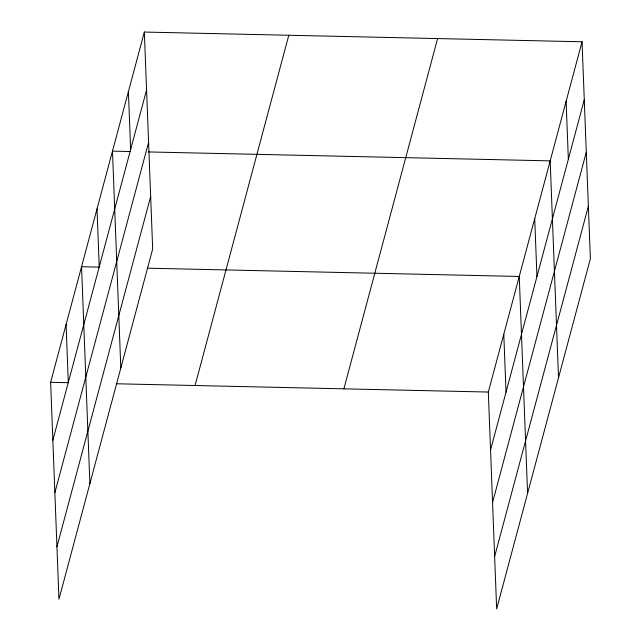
<?xml version="1.0" encoding="UTF-8"?>
<svg xmlns="http://www.w3.org/2000/svg" width="641" height="641" viewBox="0 0 641 641"><rect width="100%" height="100%" fill="white"/><g stroke="black" fill="none" stroke-linecap="round" stroke-linejoin="round"><path stroke-width="0.96" d="M144.345 32.05L152.678 248.956L58.956 599.223L50.623 382.308L144.345 32.05L582.044 41.777L590.377 258.692L496.655 608.95L488.322 392.044L582.044 41.777M52.842 440.247L146.565 89.98M54.862 492.705L148.584 142.446M56.937 546.757L150.659 196.499M195.064 385.521L288.787 35.263M343.88 388.831L437.603 38.564M490.549 449.974L584.272 99.716M492.568 502.44L586.291 152.173M494.644 556.484L588.366 206.226M130.403 151.54L112.479 151.14L120.812 368.046M148.335 151.933L550.178 160.867L558.511 377.773M99.483 267.121L81.551 266.728L89.884 483.635M147.294 268.186L519.25 276.455L527.583 493.362M50.623 382.308L68.555 382.709M116.366 383.775L488.322 392.044M566.115 101.326L568.343 159.256M534.714 218.661L536.942 276.591M503.786 334.249L506.013 392.18M128.408 91.591L130.636 149.529M97.015 208.934L99.235 266.864M66.087 324.522L68.307 382.453"/></g></svg>
